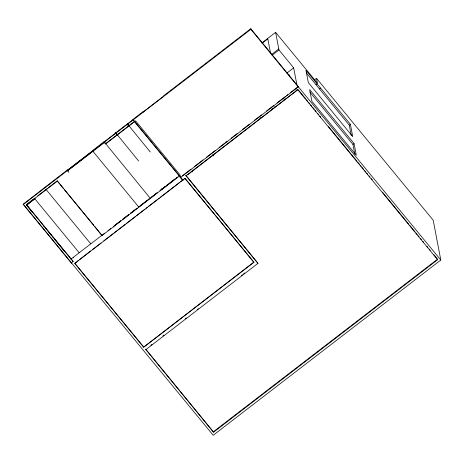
<?xml version="1.0" encoding="UTF-8"?>
<svg xmlns="http://www.w3.org/2000/svg" width="464" height="464" viewBox="0 0 464 464"><rect width="100%" height="100%" fill="white"/><g stroke="black" fill="none" stroke-linecap="round" stroke-linejoin="round"><path stroke-width="0.7" d="M67.564 170.445L67.321 169.992L23.2 204.195L71.375 263.03L73.115 261.342L26.431 204.566L34.986 197.977M179.145 175.85L179.406 175.618L180.687 177.434L298.248 86.93L298.137 86.35L250.757 28.727L163.485 95.909L163.595 96.489M48.273 187.723L57.217 180.832L102.022 235.567L180.345 175.276L135.604 120.866L105.589 143.973L104.064 141.706L92.614 150.522L92.661 151.096M67.361 170.195L92.597 150.765L92.806 151.015M117.601 135.389L115.71 132.977L104.104 141.909L105.543 143.707L134.531 121.429M133.272 119.457L127.397 123.975L128.824 125.709L127.368 123.842L115.698 132.826L138.632 161.008M143.028 112.01L163.543 96.216M23.264 204.525L250.867 29.307L250.757 28.727M67.529 170.549L93.003 150.939M37.764 195.814L47.154 188.581M73.173 261.644L26.489 204.868L57.281 181.163M34.788 198.76L26.494 205.146L32.48 212.431M26.535 205.198L34.835 198.812M261.864 42.943L275.616 32.352L317.457 83.218L316.523 78.323L314.232 80.092M262.67 42.839L267.821 38.877L270.5 52.919M271.463 54.59L278.783 48.952M272.101 55.262L278.98 49.967L275.616 32.352M286.804 73.121L293.666 67.831L278.98 49.967M70.899 259.15L104.702 233.131M107.996 230.62L110.734 228.485M113.471 226.374L113.895 227.041M114.602 225.504L120.837 220.736L114.098 225.968M123.047 219.002L128.702 214.675M130.372 213.365L137.129 208.162M139.966 206.01L146.833 200.692M147.981 199.839L149.124 198.928M151.403 197.206L157.058 192.821M160.463 190.228L164.987 186.719M167.249 184.974L166.124 185.873L167.26 185.037M170.085 182.822L175.177 178.872M177.439 177.132L176.314 178.025L177.451 177.196M122.531 219.478L128.714 214.716M130.396 213.417L137.141 208.226M139.403 206.486L146.844 200.755M147.987 199.874L149.135 198.992M150.846 197.676L157.076 192.885M159.906 190.704L164.998 186.783M168.397 184.167L175.189 178.936M179.15 175.885L179.446 175.659L180.687 177.434M161.849 188.889L161.93 189.277L173.6 180.293M73.376 257.619L73.788 257.92M182.346 175.804L190.948 169.18M194.393 166.53L202.994 159.912M206.434 157.261L215.035 150.638M219.049 147.546L227.076 141.369M231.095 138.278L237.4 133.423M242.562 129.45L249.446 124.149M254.603 120.176L261.487 114.881M266.649 110.908L273.528 105.606M276.973 102.962L285.575 96.338M286.717 95.456L287.866 94.569M290.162 92.806L297.615 87.064M259.834 118.314L260.983 117.427M271.887 109.034L273.035 108.153M274.178 107.271L275.326 106.384M283.933 99.76L285.082 98.878M295.986 90.486L297.128 89.598M145.766 349.734L257.967 263.355L185.96 175.786L297.807 89.685L437.627 259.73L213.579 432.21L145.661 349.206L213.579 432.21M192.229 171.941L192.728 171.558L192.403 171.164M77.505 261.093L78.654 260.217M79.796 259.335L90.671 250.96M92.388 249.638L100.978 243.026M103.837 240.828L112.996 233.775M114.144 232.893L125.019 224.518M126.162 223.636L135.32 216.589M136.468 215.708L145.052 209.096M146.195 208.214L147.343 207.333M148.486 206.451L157.076 199.845M158.218 198.963L159.361 198.082M160.509 197.2L179.4 182.654M180.542 181.778L181.685 180.896M214.849 214.629L185.008 178.338L182.833 180.015L182.932 180.542L179.272 176.094M185.008 178.338L74.803 263.436L143.672 347.188L253.918 262.317L215.766 215.748M316.013 84.709L317.121 83.851M319.493 88.943L320.607 88.085M351.236 135.418L349.282 125.17L350.395 124.311L305.973 70.29L308.316 82.592L352.739 136.613L350.395 124.311M354.798 154.089L352.959 144.443L354.073 143.585L309.65 89.564L311.883 101.28L356.306 155.307L354.073 143.585M143.672 347.188L253.872 262.09M150.812 345.239L151.96 344.358M162.835 335.982L163.983 335.101M185.165 318.797L186.308 317.915M197.183 309.54L198.331 308.659M241.263 275.61L242.411 274.729M243.554 273.847L244.702 272.965M213.481 431.682L437.529 259.202L433.852 254.724M316.523 78.323L433.202 220.214L440.8 260.055L213.196 435.273L23.2 204.195M127.461 124.306L127.374 123.853L150.301 152.024M117.531 135.053L115.698 132.826L115.768 133.162M306.199 72.773L349.282 125.17M309.911 92.092L352.959 144.443M298.19 86.623L440.8 260.055M250.867 29.307L298.248 86.93M298.166 89.72L305.527 98.67M306.443 99.789L307.823 101.465M308.746 102.585L309.662 103.704M310.584 104.823L311.965 106.5M312.881 107.619L314.261 109.295M315.184 110.415L316.1 111.534M317.48 113.21L318.403 114.33M319.783 116.006L320.699 117.125M328.524 126.637L357.036 161.315M357.959 162.435L359.339 164.111M360.255 165.23L361.178 166.35M362.1 167.469L363.474 169.145M364.397 170.265L365.777 171.941M366.699 173.06L367.616 174.18M368.996 175.856L369.918 176.975M371.299 178.657L372.215 179.771M382.336 192.079L408.552 223.961M409.474 225.081L414.99 231.791M415.912 232.911L417.293 234.593M418.209 235.706L419.131 236.826M420.512 238.508L421.428 239.627M422.808 241.303L423.731 242.423M426.95 246.338L427.872 247.457M429.252 249.133L430.169 250.253M212.738 154.616L213.515 155.556L213.017 155.939L212.692 155.544M185.049 178.565L253.918 262.317M133.336 119.787L180.09 176.674M181.001 177.787L182.375 179.458M182.874 180.241L133.04 120.014L132.93 119.434L142.97 111.708L143.08 112.282M127.211 124.358L128.58 126.022M92.719 151.055L138.881 207.193L138.817 206.863M67.274 170.033L68.185 171.141M67.373 170.566L68.8 172.295M57.217 180.832L63.614 188.628M64.531 189.741L93.745 225.272M94.656 226.357L102.022 235.567M46.035 189.44L90.776 243.849M34.458 198.354L79.193 252.764M143.625 346.962L74.762 263.21L76.978 261.766M43.459 225.777L44.376 226.89M45.745 228.561L46.661 229.674M48.03 231.339L48.946 232.452M49.863 233.566L51.231 235.236M52.148 236.344L53.522 238.015M54.433 239.128L64.496 251.36M173.298 180.113L173.368 180.467M161.861 188.923L161.93 189.277M437.529 259.202L437.627 259.73M293.666 67.831L296.919 84.866M297.807 89.685L187.618 174.864L187.56 174.557M289.287 74.861L289.553 76.27M257.967 263.355L185.861 175.259L185.96 175.786M150.266 198.047L150.33 198.377L104.064 141.706M117.131 134.711L117.189 135.012M115.71 132.977L115.774 133.307M104.307 142.158L104.371 142.489L67.582 170.816L67.518 170.485M71.317 262.723L71.375 263.03M26.425 204.537L26.489 204.868"/></g></svg>
